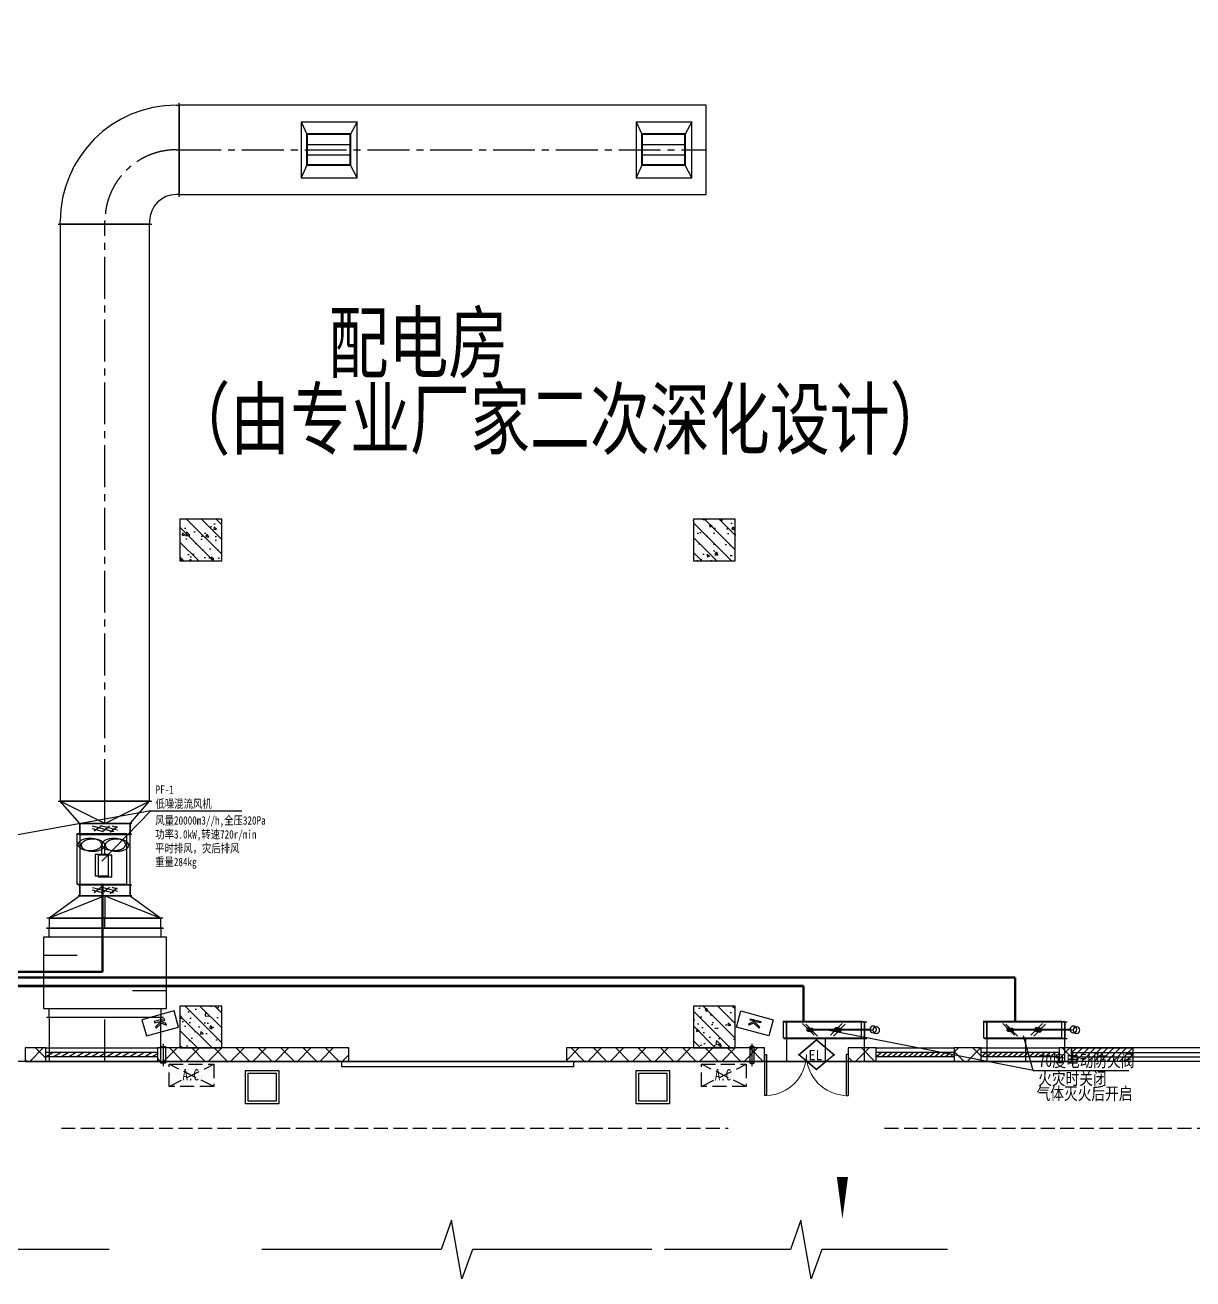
# Model space of a CAD drawing. Header units: millimetres. Extents: x -633009578 to 5705885, y -633235091 to 2571734.
# Drawn here: x 3618370 to 3639297, y 2056096 to 2078560 of the extents above; entities that cross this region are included whole.
import ezdxf
from ezdxf.enums import TextEntityAlignment as Align

# ---------------------------------------------------------------- set-up
doc = ezdxf.new("R2010")
doc.units = ezdxf.units.MM
doc.header["$LTSCALE"] = 1000
doc.header["$MEASUREMENT"] = 0
doc.linetypes.add('CENTER2', pattern=[1.125, 0.75, -0.125, 0.125, -0.125])
doc.linetypes.add('DASH', pattern=[0.35, 0.25, -0.1])
doc.layers.get('0').update_dxf_attribs({"color": 9})
for name, color, linetype in [('3T_WOOD', 21, 'Continuous'), ('A-COLUM(柱)', 255, 'Continuous'), ('A-DI-S(箭头)', 76, 'Continuous'), ('A-DOOR(门）', 4, 'Continuous'), ('A-EQPM(设备)', 15, 'Continuous'), ('A-F-AREA(计算)', 5, 'Continuous'), ('A-HATH(填充)', 8, 'Continuous'), ('A-LM-QPM(设备)', 8, 'Continuous'), ('A-ROOF-G(钢构)', 25, 'Continuous'), ('A-ST-O(室外)', 54, 'Continuous'), ('A-TEXT(房间)', 243, 'Continuous'), ('A-WINDOW（窗）', 4, 'Continuous'), ('DUCT-排风中心线', 5, 'CENTER2'), ('DUCT-排风法兰', 2, 'Continuous'), ('DUCT-排风管', 31, 'Continuous'), ('DUCT-排风管端线', 2, 'Continuous'), ('DUCT-排风管设备', 7, 'Continuous'), ('DUCT-排风阀门', 7, 'Continuous'), ('DUCT-排风风口', 7, 'Continuous'), ('DUCT-送风中心线', 5, 'CENTER2'), ('DUCT-送风法兰', 2, 'Continuous'), ('DUCT-送风电动阀门', 7, 'Continuous'), ('DUCT-送风管', 4, 'Continuous'), ('DUCT-送风管端线', 2, 'Continuous'), ('WALL', 9, 'Continuous'), ('电-强电平面-线缆', 3, 'Continuous'), ('设备-安防', 3, 'Continuous'), ('设备-箱柜', 3, 'Continuous')]:
    doc.layers.add(name, color=color, linetype=linetype)
doc.styles.add('-仿宋_GB2312', font='simhei.ttf')
doc.styles.add('0HVAC', font='simhei.ttf', dxfattribs={"width": 0.8, "bigfont": 'hztxt.shx'})
doc.styles.add('_TCH', font='simhei.ttf', dxfattribs={"width": 0.75, "bigfont": 'hztxt.shx'})
doc.styles.add('_TCH_DIM', font='simhei.ttf', dxfattribs={"width": 0.8, "bigfont": 'hztxt.shx'})
doc.styles.add('_TEL_DIM', font='simhei.ttf', dxfattribs={"height": 3.5, "bigfont": 'HZTXT'})
doc.styles.add('ros', font='simhei.ttf', dxfattribs={"width": 0.8, "bigfont": 'hztxt.shx'})
pattern_1 = [(45, (1102421.475196055, 677964.29318137), (-200.0002033111466, 200.0002033111467), []), (135, (1102421.475196055, 677964.29318137), (-200.0002033111467, -200.0002033111466), [])]

# ---------------------------------------------------------------- blocks, each defined once
blk = doc.blocks.new('00000561Cent_DN')
at = {"color": 0, "linetype": 'ByBlock', "lineweight": -2}
blk.add_line((175, 175), (-175, -175), dxfattribs=at)
for radius in [55.3955500890495, 37.51539900800275, 26.83071063336451]:
    blk.add_circle((0, 0), radius, dxfattribs=at)
blk = doc.blocks.new('00000561Cent_UP')
at = {"color": 0, "linetype": 'ByBlock', "lineweight": -2}
blk.add_line((175, -175), (-175, 175), dxfattribs=at)
for radius in [55.3955500890495, 37.51539900800275, 26.83071063336451]:
    blk.add_circle((0, 0), radius, dxfattribs=at)
blk = doc.blocks.new('00000561Cent')
blk.add_line((0, 250), (0, -250))
blk = doc.blocks.new('00000561Body')
at = {"color": 0, "linetype": 'ByBlock', "lineweight": -2}
for p, q in [((-250, -500), (-250, 500)), ((250, 500), (-250, 500)), ((250, -500), (250, 500)), ((-250, -500), (250, -500))]:
    blk.add_line(p, q, dxfattribs=at)
blk.add_line((0, 500), (0, 0))
blk = doc.blocks.new('00000561Hand')
blk.add_line((0, 250), (0, 0))
at = {"color": 0, "linetype": 'ByBlock', "lineweight": -2}
blk.add_circle((0, 350), 100, dxfattribs=at)
blk = doc.blocks.new('$轴流风机$00000011')
for p, q in [((-500, 500, 1e-08), (-500, -500, 1e-08)), ((500, 500, 1e-08), (-500, 500, 1e-08)), ((500, -500, 1e-08), (500, 500, 1e-08)), ((-339.4800092864898, 134.6796910074772, 1e-08), (-339.4800092864898, -134.6796910074772, 1e-08)), ((87.95522044965765, 134.6796910074772, 1e-08), (-339.4800092864898, 134.6796910074772, 1e-08)), ((87.95522044965765, -134.6796910074772, 1e-08), (87.95522044965765, 134.6796910074772, 1e-08)), ((87.95522044965765, 0, 1e-08), (288.4946038684575, 0, 1e-08)), ((-339.4800092864898, -134.6796910074772, 1e-08), (87.95522044965765, -134.6796910074772, 1e-08)), ((-500, -500, 1e-08), (500, -500, 1e-08))]:
    blk.add_line(p, q)
for centre, radius, start, end in [((633.07206670288, 238.2729985965852, 1e-08), 465.0358888982827, 168.1126115914812, 180), ((462.4428888200782, 274.1909822780144, 1e-08), 290.6672624295167, 153.0603398671826, 168.1126115914812), ((355.1290658579092, 328.7278263123881, 1e-08), 170.2906702038428, 129.1821255884627, 153.0603398671826), ((288.4946038684575, 410.4818086252635, 1e-08), 64.8209345055534, 90, 129.1821255884627), ((288.4946038684575, 410.4818086252635, 1e-08), 64.82093450552276, 50.81787441153735, 90), ((221.8601418790058, 328.7278263123881, 1e-08), 170.2906702037323, 26.93966013281736, 50.81787441153735), ((114.5463189241127, 274.1909822780144, 1e-08), 290.6672624295164, 11.88738840851878, 26.93966013281736), ((-56.08285895868903, 238.2729985965852, 1e-08), 465.0358888982828, 0, 11.88738840851878), ((633.07206670288, 238.2729985965852, 1e-08), 465.0358888974643, 180, 191.8873884085187), ((462.4428888200782, 202.3550149151561, 1e-08), 290.6672624290152, 191.8873884085187, 206.9396601328174), ((355.1290658579092, 147.8181708826014, 1e-08), 170.2906702042031, 206.9396601328174, 230.8178744115374), ((288.4946038684575, 66.06418856972596, 1e-08), 64.82093450569862, 230.8178744115374, 270), ((288.4946038684575, 66.06418856972596, 1e-08), 64.82093450561933, 270, 309.1821255884627), ((221.8601418790058, 147.8181708826014, 1e-08), 170.2906702039885, 309.1821255884627, 333.0603398671827), ((114.5463189241127, 202.3550149151561, 1e-08), 290.6672624293529, 333.0603398671827, 348.1126115914813), ((-56.08285895868903, 238.2729985965852, 1e-08), 465.035888898019, 348.1126115914813, 0), ((633.07206670288, -238.2729985965852, 1e-08), 465.0358888974643, 168.1126115914812, 180), ((633.07206670288, -238.2729985965852, 1e-08), 465.0358888982922, 180, 191.8873884085187), ((462.4428888200782, -202.3550149151561, 1e-08), 290.6672624290063, 153.0603398671826, 168.1126115914812), ((355.1290658579092, -147.8181708826014, 1e-08), 170.2906702042102, 129.1821255884627, 153.0603398671826), ((288.4946038684575, -66.06418856972596, 1e-08), 64.82093450570038, 90, 129.1821255884627), ((288.4946038684575, -66.06418856972596, 1e-08), 64.82093450561933, 50.81787441153735, 90), ((221.8601418790058, -147.8181708826014, 1e-08), 170.290670203996, 26.93966013281736, 50.81787441153735), ((114.5463189241127, -202.3550149151561, 1e-08), 290.6672624293437, 11.88738840851878, 26.93966013281736), ((-56.08285895868903, -238.2729985965852, 1e-08), 465.035888898019, 0, 11.88738840851878), ((-56.08285895868903, -238.2729985965852, 1e-08), 465.0358888982919, 348.1126115914813, 0), ((462.4428888200782, -274.1909822780144, 1e-08), 290.6672624295167, 191.8873884085187, 206.9396601328174), ((355.1290658579092, -328.7278263123881, 1e-08), 170.2906702038428, 206.9396601328174, 230.8178744115374), ((288.4946038684575, -410.4818086252635, 1e-08), 64.82093450555568, 230.8178744115374, 270), ((288.4946038684575, -410.4818086252635, 1e-08), 64.82093450552276, 270, 309.1821255884627), ((221.8601418790058, -328.7278263123881, 1e-08), 170.2906702037334, 309.1821255884627, 333.0603398671827), ((114.5463189241127, -274.1909822780144, 1e-08), 290.6672624295169, 333.0603398671827, 348.1126115914813)]:
    blk.add_arc(centre, radius, start, end)
for p in [(-500, 0, 1e-08), (500, 0, 1e-08)]:
    blk.add_point(p)
blk = doc.blocks.new('$equip$00002474')
for p, q in [((-0.519992380955955, 1.000000338535756e-05), (7.619048119522631e-06, 0.4400100000020757)), ((7.619048119522631e-06, 0.4400100000020757), (0.5200076190521941, 1.000000338535756e-05)), ((7.619048119522631e-06, -0.4399899999989429), (-0.519992380955955, 1.000000338535756e-05)), ((0.5200076190521941, 1.000000338535756e-05), (7.619048119522631e-06, -0.4399899999989429))]:
    blk.add_line(p, q)
at = {"const_width": 0.04}
blk.add_lwpolyline([(7.619048119522631e-06, 0.4400100000020757), (-0.519992380955955, 1.000000338535756e-05), (7.619048119522631e-06, -0.4399899999989429), (0.5200076190521941, 1.000000338535756e-05), (7.619048119522631e-06, 0.4400100000020757), (-0.519992380955955, 1.000000338535756e-05)], dxfattribs=at)
for p in [(7.619048119522631e-06, 0.4400100000020757), (-0.519992380955955, 1.000000338535756e-05), (0.5200076190521941, 1.000000338535756e-05), (7.619048119522631e-06, -0.4399899999989429)]:
    blk.add_point(p)
at = {"color": 7, "style": '_TEL_DIM'}
blk.add_attdef('$TEXT$', text='', height=0.3, dxfattribs=at).set_placement((0.02805548798642121, 0.01213281898526475), align=Align.MIDDLE_CENTER)
at = {"color": 7, "style": '_TEL_DIM', "flags": 1}
blk.add_attdef('A', text='', height=2e-05, dxfattribs=at).set_placement((0, 0), align=Align.MIDDLE_CENTER)
blk = doc.blocks.new('VdFDAFDFfasdgfswgre')
at = {"layer": 'A-LM-QPM(设备)'}
for p, q in [((-18.82899837940931, -406.182118716184), (32.44091908354312, -219.865729555022)), ((32.44091908354312, -219.865729555022), (56.36419694311917, -226.448856712319)), ((5.094279481098056, -412.765245873481), (-18.82899837940931, -406.182118716184)), ((26.97990751266479, -333.232229411602), (5.094279481098056, -412.765245873481)), ((49.2817729152739, -324.0305588338524), (26.97990751266479, -333.232229411602)), ((26.97990751266479, -333.232229411602), (49.2817729152739, -324.0305588338524)), ((67.04131023027003, -429.8116214922629), (26.97990751266479, -333.232229411602)), ((56.36419694311917, -226.448856712319), (37.18157476373017, -296.1590703437105)), ((37.18157476373017, -296.1590703437105), (49.2817729152739, -324.0305588338524)), ((49.2817729152739, -324.0305588338524), (125.9159782715142, -245.5878820237704)), ((153.1663345098495, -253.0865434217267), (58.93851659074426, -349.0140868732706)), ((58.93851659074426, -349.0140868732706), (97.61874484550208, -438.2258171304129)), ((97.61874484550208, -438.2258171304129), (67.04131023027003, -429.8116214922629)), ((125.9159782715142, -245.5878820237704), (153.1663345098495, -253.0865434217267))]:
    blk.add_line(p, q, dxfattribs=at)
blk.add_lwpolyline([(0, 0), (289.248551459983, -79.59444376500323), (130.0596639309078, -658.0915466849692), (-159.1888875309378, -578.4971029208973)], close=True, dxfattribs=at)
blk = doc.blocks.new('1fdasdas')
at = {"layer": 'A-EQPM(设备)', "linetype": 'DASH'}
for p, q in [((800.000240216963, -0.0003133723512291908), (0.0002401703968644142, 399.9996865927242)), ((0.0002401703968644142, -0.0003133723512291908), (800.000240216963, 399.9996865927242))]:
    blk.add_line(p, q, dxfattribs=at)
blk.add_lwpolyline([(0.0002401703968644142, 399.9996865927242), (800.000240216963, 399.9996865927242), (800.000240216963, -0.0003133723512291908), (0.0002401703968644142, -0.0003133723512291908)], close=True, dxfattribs=at)
at = {"layer": 'A-EQPM(设备)', "style": '_TCH_DIM', "width": 0.7058823529411765}
blk.add_text('A.C', height=204, dxfattribs=at).set_placement((239.6609672275372, 108.2505295248702))
blk = doc.blocks.new('31231')
at = {"layer": 'A-EQPM(设备)', "linetype": 'DASH', "ltscale": 500}
blk.add_lwpolyline([(46923.81837394973, 1033154.040788963), (47003.81837394973, 1033154.040788963), (47003.81837394973, 1032854.040788963), (46923.81837394973, 1032854.040788963)], close=True, dxfattribs=at)
blk.add_lwpolyline([(46963.81837394973, 1033204.040788963), (46963.81837394973, 1032804.040788963)], dxfattribs=at)
blk = doc.blocks.new('$DorLib2D$00000002')
for p, q in [((-0.5, -5.684341886080802e-17), (-0.5000000000000007, 0.4875)), ((-0.4750000000000007, 0.4875), (-0.5000000000000007, 0.4875)), ((-0.475, -2.842170943040401e-17), (-0.4750000000000007, 0.4875)), ((0.475, -2.842170943040401e-17), (0.4750000000000007, 0.4875)), ((0.4750000000000007, 0.4875), (0.5000000000000007, 0.4875)), ((0.5, -5.684341886080802e-17), (0.5000000000000007, 0.4875)), ((-0.5, -5.684341886080802e-17), (-0.475, -2.842170943040401e-17)), ((0.5, -5.684341886080802e-17), (0.475, -2.842170943040401e-17))]:
    blk.add_line(p, q)
at = {"lineweight": 13}
for centre, start, end in [((-0.4875, -4.263256414560601e-17), 0, 88.53071641864632), ((0.4875, -4.263256414560601e-17), 91.4692835813537, 180)]:
    blk.add_arc(centre, 0.4875, start, end, dxfattribs=at)
blk = doc.blocks.new('$DorLib2D$00000126')
at = {"color": 0, "linetype": 'Continuous'}
for p, q in [((-0.5319999999956053, 0.5), (-0.5319999999956053, 0.900000000000091)), ((0.5320000000047003, 0.900000000000091), (0.5320000000047003, 0.5000000000002274))]:
    blk.add_line(p, q, dxfattribs=at)
at = {"color": 0, "linetype": 'DASH'}
for p, q in [((-0.5319999999956053, 0.900000000000091), (0.5320000000047003, 0.900000000000091)), ((-0.5319999999956053, 0.5), (0.5320000000047003, 0.5000000000002274))]:
    blk.add_line(p, q, dxfattribs=at)
blk = doc.blocks.new('$TCHSYS$WIN2D')
for p, q in [((-0.5, 0.5), (0.5, 0.5)), ((-0.5, 0.5), (-0.4999999999999999, -0.5)), ((0.5, 0.5), (0.4999999999999998, -0.5)), ((0.5, 0.1666666666666666), (-0.5, 0.1666666666666666)), ((0.5, -0.1666666666666667), (-0.5, -0.1666666666666667)), ((-0.4999999999999999, -0.5), (0.5, -0.5))]:
    blk.add_line(p, q)
blk = doc.blocks.new('$WINLIB2D$00000039')
at = {"color": 0}
for points in [[(-0.4999999999983409, 0.5000000000445652), (-0.4999999999999964, -0.4999999999999716)], [(0.5000000000016591, 0.4999999999536158), (-0.4999999999983409, 0.5000000000445652)], [(0.4999999999983338, -0.5000000000463842), (0.4999999999999609, 0.4999999999999432)], [(-0.499999999999428, 0.1666666667124446), (0.500000000000572, 0.1666666666205998)], [(-0.3838834764901549, -0.166666666632409), (-0.4479860405916831, 0.1666666667079113)], [(-0.3158924398378069, -0.166666666637866), (-0.3799950039392748, 0.1666666667006353)], [(-0.2479014031851996, -0.166666666645142), (-0.3120039672867243, 0.1666666666951784)], [(-0.1799103665328481, -0.1666666666505989), (-0.2440129306343159, 0.1666666666887977)], [(-0.1119193298802692, -0.1666666666569512), (-0.1760218939817904, 0.1666666666824455)], [(-0.04392829322788927, -0.1666666666633319), (-0.1080308573293216, 0.1666666666760648)], [(0.02406274342471804, -0.1666666666696841), (-0.04003982067680312, 0.1666666666697125)], [(0.09205378007703402, -0.1666666666751411), (0.02795121597557682, 0.1666666666642556)], [(0.1600448167296129, -0.1666666666815217), (0.0959422526280953, 0.1666666666578749)], [(0.2280358533819644, -0.166666666687874), (0.163933289280525, 0.1666666666505989)], [(0.2960268900345753, -0.1666666666942547), (0.231924325933047, 0.1666666666460657)], [(0.3640179266869801, -0.1666666667006069), (0.2999153625854838, 0.166666666639685)], [(0.4320089633395341, -0.1666666667060639), (0.3679063992380058, 0.166666666632409)], [(0.4999999999916831, -0.1666666667115209), (0.4358974358904746, 0.1666666666260568)], [(-0.4518745131427302, -0.1666666666260284), (-0.5000000000072298, 0.08358586507802102)], [(-0.500000000000572, -0.1666666666214951), (0.499999999999428, -0.1666666667124446)], [(0.4999999999983338, -0.5000000000463842), (-0.5000000000016662, -0.4999999999554348)]]:
    blk.add_lwpolyline(points, dxfattribs=at)
blk = doc.blocks.new('_FZH')
h = blk.add_hatch()
h.set_pattern_fill('钢筋混凝土', color=256, scale=0.1, style=0)
h.set_pattern_definition([(45, (0, 0), (-0.1767766952966369, 0.1767766952966369), []), (50, (0, 0), (0.7172601826007535, -0.06275213498259512), [0.07500000000000001, -0.8250000000000001]), (355, (0, 0), (-0.138751333613, 0.7521921337000119), [0.06, -0.66]), (100.4514, (0.05977168000000001, -0.00522934), (0.5785093817140216, 0.6894395420609536), [0.06374019, -0.701142112]), (46.1842, (0, 0.2), (1.067241048625645, -0.1655190143290181), [0.1125, -1.2375]), (96.6356, (0.088936745, 0.186206693), (0.9346627055487033, 0.9741178709004418), [0.095610288, -1.051713]), (351.1842, (0, 0.2), (0.9346619451336272, 0.9741186009253247), [0.09000000000000001, -0.9900000000000001]), (21, (0.1, 0.15), (0.5969070521184617, -0.4026188906653388), [0.07500000000000001, -0.8250000000000001]), (326, (0.1, 0.15), (0.2433153319215824, 0.7251500450468529), [0.06, -0.66]), (71.4514, (0.149742233, 0.116448394), (0.84022262858149, 0.3225304967099524), [0.06374019, -0.701142112]), (37.50000000000001, (0, 0), (0.01215985531729062, 0.3328938538313115), [0, -0.652, 0, -0.67, 0, -0.6625000000000001]), (7.499999999999999, (0, 0), (0.2630695374421486, 0.3944117118823603), [0, -0.382, 0, -0.637, 0, -0.2525]), (-32.5, (-0.223, 0), (0.533822436172409, -0.02255487173437976), [0, -0.25, 0, -0.78, 0, -1.035]), (-42.5, (-0.323, 0), (0.5831861693423862, 0.1001049823323177), [0, -0.325, 0, -0.518, 0, -0.735])])
h.paths.add_polyline_path([(-0.5, -0.5), (0.5, -0.5), (0.5, 0.5), (-0.5, 0.5)])
blk.add_lwpolyline([(-0.5, -0.5), (0.5, -0.5), (0.5, 0.5), (-0.5, 0.5)], close=True)
blk = doc.blocks.new('00000589Body')
at = {"color": 0, "linetype": 'ByBlock', "lineweight": -2}
for p, q in [((249.9999999999964, 500.0000000000055), (-250.0000000000036, 500.0000000000055)), ((-250.0000000000036, -500), (-250.0000000000036, 500)), ((250.0000000000036, -500), (250.0000000000036, 500)), ((-250.0000000000036, -499.9999999999945), (249.9999999999964, -499.9999999999945))]:
    blk.add_line(p, q, dxfattribs=at)
at = {"color": 0, "linetype": 'ByBlock'}
for p, q in [((-125.0000000000036, -173.9633416367597), (119.7753494205135, 250.0000000000055)), ((-125.0000000000036, 26.03665836324762), (4.30529558258786, 250.0000000000055)), ((124.9999999999964, -92.87673115790858), (-125.0000000000036, 51.4608361394985)), ((145.3125115418043, 68.99498276093982), (-104.6874884581957, 213.3325500583469)), ((-53.42973133637497, -249.9999999999945), (124.9999999999964, 59.04936025546158)), ((95.98212255716135, -246.0481397604472), (-154.0178774428387, -101.7105724630401)), ((62.04032250155069, -249.9999999999945), (124.9999999999964, -140.9506397445384))]:
    blk.add_line(p, q, dxfattribs=at)
blk = doc.blocks.new('00000599Cent')
for p, q in [((-200, 600), (-200, -600)), ((200, 600), (-200, 600)), ((100, 600), (100, 270)), ((200, -600), (200, 600)), ((-100, -600), (-100, -270)), ((-200, -600), (200, -600))]:
    blk.add_line(p, q)
blk = doc.blocks.new('00000599Body')
for p, q in [((-250, -525), (-250, 525)), ((-250, 500), (-200, 500)), ((200, 500), (250, 500)), ((250, 525), (250, -525)), ((-200, -500), (-250, -500)), ((250, -500), (200, -500))]:
    blk.add_line(p, q)
blk = doc.blocks.new('$风口$00000108')
for p, q in [((-250, 135), (-190, 75)), ((-250, -135), (-250, 135)), ((250, 135), (200, 75)), ((250, 135), (250, -135)), ((200, 25), (-190, 25)), ((200, -25), (-190, -25)), ((-250, -135), (-190, -75)), ((200, -75), (250, -135)), ((250, -135), (-250, -135))]:
    blk.add_line(p, q)
at = {"linetype": 'Continuous'}
blk.add_line((250, 135), (-250, 135), dxfattribs=at)
at = {"lineweight": 40}
for p, q in [((-190, 75), (200, 75)), ((-190, -75), (-190, 75)), ((200, 75), (200, -75)), ((-190, -75), (200, -75))]:
    blk.add_line(p, q, dxfattribs=at)

msp = doc.modelspace()

# ---------------------------------------------------------------- hatches: boundary and pattern name
at = {"layer": '3T_WOOD'}
h = msp.add_hatch(dxfattribs=at)
h.set_pattern_fill('ANSI31', color=256, scale=50)
h.set_pattern_definition([(45, (2412779.395743424, 677977.51603476), (-56.1266007566822, 56.12660075668221), [])])
h.paths.add_polyline_path([(3637119.983631865, 2060234.629172622), (3638219.983631865, 2060234.629172622), (3638219.983631865, 2059994.629172622), (3637119.983631865, 2059994.629172622)])
at = {"layer": 'A-HATH(填充)'}
h = msp.add_hatch(dxfattribs=at)
h.set_pattern_fill('多孔材料', color=256, scale=100, style=0)
h.set_pattern_definition(pattern_1)
h.paths.add_polyline_path([(3618369.994032013, 2059994.629172631), (3618739.994031504, 2059994.629172631), (3618739.994031504, 2060234.629172626), (3618369.994032013, 2060234.629172626)])
h = msp.add_hatch(dxfattribs=at)
h.set_pattern_fill('多孔材料', color=256, scale=100, style=0)
h.set_pattern_definition(pattern_1)
h.paths.add_polyline_path([(3620739.994031504, 2059994.629172631), (3624169.994031504, 2059994.629172631), (3624169.994031504, 2060234.629172626), (3620739.994031504, 2060234.629172626)])
h = msp.add_hatch(dxfattribs=at)
h.set_pattern_fill('多孔材料', color=256, scale=100, style=0)
h.set_pattern_definition(pattern_1)
h.paths.add_polyline_path([(3628069.994032013, 2059994.629172631), (3631619.994031504, 2059994.629172631), (3631619.994031504, 2060234.629172625), (3628069.994032013, 2060234.629172625)])
h = msp.add_hatch(dxfattribs=at)
h.set_pattern_fill('多孔材料', color=256, scale=100, style=0)
h.set_pattern_definition(pattern_1)
h.paths.add_polyline_path([(3633119.994031504, 2059994.629172631), (3633619.983631623, 2059994.629172631), (3633619.983631623, 2060234.629172625), (3633119.994031505, 2060234.629172625)])
h = msp.add_hatch(dxfattribs=at)
h.set_pattern_fill('多孔材料', color=256, scale=100, style=0)
h.set_pattern_definition(pattern_1)
h.paths.add_polyline_path([(3635019.983631622, 2059994.629172631), (3635499.983632131, 2059994.629172631), (3635499.983632131, 2060234.629172625), (3635019.983631622, 2060234.629172625)])
h = msp.add_hatch(dxfattribs=at)
h.set_pattern_fill('多孔材料', color=256, scale=100, style=0)
h.set_pattern_definition(pattern_1)
h.paths.add_polyline_path([(3636899.983632131, 2059994.629172632), (3637119.983631623, 2059994.629172632), (3637119.983631622, 2060234.629172625), (3636899.983632131, 2060234.629172625)])

# ---------------------------------------------------------------- linework, layer by layer
at = {"layer": '3T_WOOD'}
msp.add_lwpolyline([(3637119.983631865, 2060234.629172622), (3638219.983631865, 2060234.629172622), (3638219.983631865, 2059994.629172622), (3637119.983631865, 2059994.629172622)], close=True, dxfattribs=at)
at = {"layer": 'A-DI-S(箭头)'}
msp.add_lwpolyline([(3633015.765107327, 2058836.00320153, 0, 0, 0), (3633015.765107327, 2057173.00320153, 0, 200, 0), (3633015.765107327, 2057923.00320153, 0, 0, 0)], format="xyseb", dxfattribs=at)
for points in [[(3619878.68829994, 2056621.482392072), (3617615.708199104, 2056621.482392072), (3617424.623826114, 2056096.482392072), (3617239.480496371, 2057146.482392072), (3617053.208199104, 2056621.482392072), (3614790.228098268, 2056621.482392072)], [(3629598.688299898, 2056621.485071087), (3626386.488878679, 2056621.485071087), (3626195.40450569, 2056096.485071087), (3626010.261175946, 2057146.485071087), (3625823.988878679, 2056621.485071087), (3622611.789457462, 2056621.485071087)], [(3634898.688299897, 2056621.482392072), (3632645.708199061, 2056621.482392072), (3632454.623826071, 2056096.482392072), (3632269.480496327, 2057146.482392072), (3632083.208199061, 2056621.482392072), (3629830.228098224, 2056621.482392072)]]:
    msp.add_lwpolyline(points, dxfattribs=at)
at = {"layer": 'A-DOOR(门）'}
for p, q in [((3624169.994031737, 2059994.629172625), (3628069.994031737, 2059994.629172625)), ((3631619.994031759, 2059994.629172625), (3633119.994031759, 2059994.629172625))]:
    msp.add_line(p, q, dxfattribs=at)
at = {"layer": 'A-F-AREA(计算)'}
msp.add_lwpolyline([(3534479.994031782, 2196074.629172625), (3668759.994031782, 2196074.629172625), (3668759.994031782, 2059994.629172625), (3534479.994031782, 2059994.629172625)], close=True, dxfattribs=at)
at = {"layer": 'A-ROOF-G(钢构)'}
for points in [[(3622320.001237538, 2059832.89527726), (3622920.001237538, 2059832.89527726), (3622920.001237538, 2059232.89527726), (3622320.001237538, 2059232.89527726)], [(3622370.001237538, 2059782.89527726), (3622870.001237538, 2059782.89527726), (3622870.001237538, 2059282.89527726), (3622370.001237538, 2059282.89527726)], [(3629320.001237541, 2059832.89527726), (3629920.001237541, 2059832.89527726), (3629920.001237541, 2059232.89527726), (3629320.001237541, 2059232.89527726)], [(3629370.001237541, 2059782.89527726), (3629870.001237541, 2059782.89527726), (3629870.001237541, 2059282.89527726), (3629370.001237541, 2059282.89527726)]]:
    msp.add_lwpolyline(points, close=True, dxfattribs=at)
at = {"layer": 'A-ST-O(室外)', "linetype": 'DASH'}
for points in [[(3619019.9936366, 2058794.629172639), (3630969.994031827, 2058794.629172639)], [(3633769.993591441, 2058794.629172639), (3651319.994031182, 2058794.629172639)]]:
    msp.add_lwpolyline(points, dxfattribs=at)
at = {"layer": 'A-WINDOW（窗）'}
msp.add_lwpolyline([(3638219.983631811, 2060234.629172621), (3638219.983631811, 2059994.629172621)], dxfattribs=at)
at = {"layer": 'DUCT-排风中心线', "color": 8}
for p, q in [((3621081.354683718, 2076325.029895426), (3621131.354683718, 2076325.029895426)), ((3621131.554683718, 2076325.029895426), (3630575.451198159, 2076325.029895426)), ((3619801.354683718, 2074995.029895426), (3619801.354683718, 2075045.029895426)), ((3619801.354683718, 2064657.990149272), (3619801.354683718, 2074994.829895426)), ((3619801.354683718, 2064257.790149272), (3619801.354683718, 2064657.790149272)), ((3619801.354683718, 2062956.990149272), (3619801.354683718, 2062556.990149272)), ((3619801.354683718, 2062378.962455692), (3619801.354683718, 2062556.790149272)), ((3619801.354683718, 2059994.629172625), (3619801.354683718, 2060778.562455692))]:
    msp.add_line(p, q, dxfattribs=at)
msp.add_arc((3621081.354683718, 2075045.029895425), 1280.000000000466, 90, 180, dxfattribs=at)
at = {"layer": 'DUCT-排风法兰', "color": 8}
for p, q in [((3621131.454683718, 2075485.029895426), (3621131.454683718, 2077165.029895426)), ((3618961.354683718, 2074994.929895426), (3620641.354683718, 2074994.929895426)), ((3618961.354683718, 2064657.890149272), (3620641.354683718, 2064657.890149272)), ((3620281.354683718, 2064257.690149272), (3619321.354683718, 2064257.690149272)), ((3620281.354683718, 2064057.490149272), (3619321.354683718, 2064057.490149272)), ((3619321.354683718, 2063157.290149272), (3620281.354683718, 2063157.290149272)), ((3620281.354683718, 2062957.090149272), (3619321.354683718, 2062957.090149272)), ((3620841.354683718, 2062556.890149272), (3618761.354683718, 2062556.890149272)), ((3620841.354683718, 2062378.862455692), (3618761.354683718, 2062378.862455692)), ((3620841.354683718, 2060778.662455692), (3618761.354683718, 2060778.662455692))]:
    msp.add_line(p, q, dxfattribs=at)
at = {"layer": 'DUCT-排风管', "color": 8}
for p, q in [((3621081.354683718, 2077125.029895426), (3621131.354683718, 2077125.029895426)), ((3630575.451198159, 2077125.029895426), (3621131.554683718, 2077125.029895426)), ((3630575.451198159, 2075525.029895426), (3630575.451198159, 2077125.029895426)), ((3621131.354683718, 2075525.029895426), (3621081.354683718, 2075525.029895426)), ((3621131.554683718, 2075525.029895426), (3630575.451198159, 2075525.029895426)), ((3619001.354683718, 2074995.029895426), (3619001.354683718, 2075045.029895426)), ((3619001.354683718, 2074994.829895426), (3619001.354683718, 2064657.990149272)), ((3620601.354683718, 2075045.029895426), (3620601.354683718, 2074995.029895426)), ((3620601.354683718, 2064657.990149272), (3620601.354683718, 2074994.829895426)), ((3619351.354683718, 2064257.790149272), (3619001.354683718, 2064657.790149272)), ((3619801.354683718, 2064257.790149272), (3619001.354683718, 2064657.790149272)), ((3619801.354683718, 2064257.790149272), (3620601.354683718, 2064657.790149272)), ((3620251.354683718, 2064257.790149272), (3620601.354683718, 2064657.790149272)), ((3619351.354683718, 2064057.590149272), (3619351.354683718, 2064257.590149272)), ((3620251.354683718, 2064257.590149272), (3620251.354683718, 2064057.590149272)), ((3619351.354683718, 2062957.190149272), (3619351.354683718, 2063157.190149272)), ((3620251.354683718, 2063157.190149272), (3620251.354683718, 2062957.190149272)), ((3619351.354683718, 2062956.990149272), (3618801.354683718, 2062556.990149272)), ((3619801.354683718, 2062956.990149272), (3618801.354683718, 2062556.990149272)), ((3619801.354683718, 2062956.990149272), (3620801.354683718, 2062556.990149272)), ((3620251.354683718, 2062956.990149272), (3620801.354683718, 2062556.990149272)), ((3618801.354683718, 2062556.790149272), (3618801.354683718, 2062378.962455692)), ((3620801.354683718, 2062378.962455692), (3620801.354683718, 2062556.790149272)), ((3618801.354683718, 2060778.562455692), (3618801.354683718, 2059994.629172625)), ((3620801.354683718, 2059994.629172625), (3620801.354683718, 2060778.562455692)), ((3618801.354683718, 2059994.629172625), (3620801.354683718, 2059994.629172625))]:
    msp.add_line(p, q, dxfattribs=at)
for radius in [2080.000000000233, 479.9999999997672]:
    msp.add_arc((3621081.354683718, 2075045.029895426), radius, 90, 180, dxfattribs=at)
at = {"layer": 'DUCT-排风管端线', "color": 8}
for p, q in [((3621131.354683718, 2077125.029895426), (3621131.354683718, 2075525.029895426)), ((3621131.554683718, 2077125.029895426), (3621131.554683718, 2075525.029895426)), ((3619001.354683718, 2074995.029895426), (3620601.354683718, 2074995.029895426)), ((3620601.354683718, 2074994.829895426), (3619001.354683718, 2074994.829895426)), ((3619001.354683718, 2064657.990149272), (3620601.354683718, 2064657.990149272)), ((3620601.354683718, 2064657.790149272), (3619001.354683718, 2064657.790149272)), ((3619351.354683718, 2064257.790149272), (3620251.354683718, 2064257.790149272)), ((3619351.354683718, 2064257.590149272), (3620251.354683718, 2064257.590149272)), ((3619351.354683718, 2064057.590149272), (3620251.354683718, 2064057.590149272)), ((3619351.354683718, 2063157.190149272), (3620251.354683718, 2063157.190149272)), ((3619351.354683718, 2062957.190149272), (3620251.354683718, 2062957.190149272)), ((3620251.354683718, 2062956.990149272), (3619351.354683718, 2062956.990149272)), ((3618801.354683718, 2062556.990149272), (3620801.354683718, 2062556.990149272)), ((3620801.354683718, 2062556.790149272), (3618801.354683718, 2062556.790149272)), ((3618801.354683718, 2062378.962455692), (3620801.354683718, 2062378.962455692)), ((3620801.354683718, 2062378.762455692), (3618801.354683718, 2062378.762455692)), ((3620801.354683718, 2060778.762455692), (3618801.354683718, 2060778.762455692)), ((3620801.354683718, 2060778.562455692), (3618801.354683718, 2060778.562455692))]:
    msp.add_line(p, q, dxfattribs=at)
at = {"layer": 'DUCT-送风中心线', "color": 8}
for p, q in [((3632712.548128885, 2059994.629172625), (3632712.548128885, 2060403.179878519)), ((3636300.640723272, 2059994.629172625), (3636300.640723272, 2060403.179878519))]:
    msp.add_line(p, q, dxfattribs=at)
at = {"layer": 'DUCT-送风法兰', "color": 8}
for p, q in [((3631972.548128885, 2060703.479878519), (3633452.548128885, 2060703.479878519)), ((3635560.640723272, 2060703.479878519), (3637040.640723272, 2060703.479878519)), ((3631972.548128885, 2060403.279878519), (3633452.548128885, 2060403.279878519)), ((3635560.640723272, 2060403.279878519), (3637040.640723272, 2060403.279878519))]:
    msp.add_line(p, q, dxfattribs=at)
at = {"layer": 'DUCT-送风管', "color": 8}
for p, q in [((3632012.548128885, 2060403.379878519), (3632012.548128885, 2060703.379878519)), ((3633412.548128885, 2060703.379878519), (3633412.548128885, 2060403.379878519)), ((3635600.640723272, 2060403.379878519), (3635600.640723272, 2060703.379878519)), ((3637000.640723272, 2060703.379878519), (3637000.640723272, 2060403.379878519)), ((3632012.548128885, 2060403.179878519), (3632012.548128885, 2059994.629172625)), ((3633412.548128885, 2059994.629172625), (3633412.548128885, 2060403.179878519)), ((3635600.640723272, 2060403.179878519), (3635600.640723272, 2059994.629172625)), ((3637000.640723272, 2059994.629172625), (3637000.640723272, 2060403.179878519)), ((3632012.548128885, 2059994.629172625), (3633412.548128885, 2059994.629172625)), ((3635600.640723272, 2059994.629172625), (3637000.640723272, 2059994.629172625))]:
    msp.add_line(p, q, dxfattribs=at)
at = {"layer": 'DUCT-送风管端线', "color": 8}
for p, q in [((3633412.548128885, 2060703.379878519), (3632012.548128885, 2060703.379878519)), ((3637000.640723272, 2060703.379878519), (3635600.640723272, 2060703.379878519)), ((3633412.548128885, 2060403.379878519), (3632012.548128885, 2060403.379878519)), ((3633412.548128885, 2060403.179878519), (3632012.548128885, 2060403.179878519)), ((3637000.640723272, 2060403.379878519), (3635600.640723272, 2060403.379878519)), ((3637000.640723272, 2060403.179878519), (3635600.640723272, 2060403.179878519))]:
    msp.add_line(p, q, dxfattribs=at)
at = {"layer": 'WALL'}
for p, q in [((3618739.994031504, 2060234.629172626), (3618369.994032013, 2060234.629172626)), ((3618369.994032013, 2060234.629172626), (3618369.994032013, 2059994.629172631)), ((3618739.994031504, 2059994.629172631), (3618739.994031504, 2060234.629172626)), ((3624169.994031504, 2060234.629172626), (3620739.994031504, 2060234.629172626)), ((3620739.994031504, 2060234.629172626), (3620739.994031504, 2059994.629172631)), ((3624169.994031504, 2059994.629172631), (3624169.994031504, 2060234.629172626)), ((3631619.994031504, 2060234.629172625), (3628069.994032013, 2060234.629172625)), ((3628069.994032013, 2060234.629172625), (3628069.994032013, 2059994.629172631)), ((3631619.994031504, 2059994.629172631), (3631619.994031504, 2060234.629172625)), ((3633619.983631623, 2060234.629172625), (3633119.994031505, 2060234.629172625)), ((3633119.994031505, 2060234.629172625), (3633119.994031504, 2059994.629172631)), ((3633619.983631623, 2059994.629172631), (3633619.983631623, 2060234.629172625)), ((3635499.983632131, 2060234.629172625), (3635019.983631622, 2060234.629172625)), ((3635019.983631622, 2060234.629172625), (3635019.983631622, 2059994.629172631)), ((3635499.983632131, 2059994.629172631), (3635499.983632131, 2060234.629172625)), ((3637119.983631622, 2060234.629172625), (3636899.983632131, 2060234.629172625)), ((3636899.983632131, 2060234.629172625), (3636899.983632131, 2059994.629172632)), ((3637119.983631623, 2059994.629172632), (3637119.983631622, 2060234.629172625)), ((3618369.994032013, 2059994.629172631), (3618739.994031504, 2059994.629172631)), ((3620739.994031504, 2059994.629172631), (3624169.994031504, 2059994.629172631)), ((3628069.994032013, 2059994.629172631), (3631619.994031504, 2059994.629172631)), ((3633119.994031504, 2059994.629172631), (3633619.983631623, 2059994.629172631)), ((3635019.983631622, 2059994.629172631), (3635499.983632131, 2059994.629172631)), ((3636899.983632131, 2059994.629172632), (3637119.983631623, 2059994.629172632))]:
    msp.add_line(p, q, dxfattribs=at)
at = {"layer": '电-强电平面-线缆', "color": 1, "linetype": 'Continuous', "const_width": 45}
for points in [[(3619758, 2061597), (3619758, 2063170.613002662)], [(3612430, 2061597), (3619758, 2061597)], [(3612430, 2061495.5), (3636112.5, 2061495.5)], [(3636112.5, 2061495.5), (3636112.5, 2060716.602731909)], [(3612430, 2061343), (3632319, 2061343)], [(3632319, 2060716.602731909), (3632319, 2061343)]]:
    msp.add_lwpolyline(points, dxfattribs=at)
at = {"layer": '设备-箱柜'}
for p, q in [((3620621.354590402, 2064480.95787386), (3615479.632571235, 2063552.217173846)), ((3620621.354590402, 2064480.95787386), (3619743.189293041, 2063582.816863237)), ((3620621.354590402, 2064480.95787386), (3622252.818917498, 2064480.95787386)), ((3636432.867097476, 2059828.605783984, -1.397211235598661e-08), (3632691.021833853, 2060566.602731909, 3000)), ((3636432.867097476, 2059828.605783984, -1.397211235598661e-08), (3636258.087162333, 2060450.283400939, 1500)), ((3636432.867097476, 2059828.605783984, -1.397211235598661e-08), (3638149.052621233, 2059828.605783984, -1.397211235598661e-08))]:
    msp.add_line(p, q, dxfattribs=at)

# ---------------------------------------------------------------- block references
at = {"layer": 'A-COLUM(柱)', "xscale": 750, "yscale": 750, "zscale": 750, "rotation": 270}
for p in [(3621519.99403178, 2069334.629172626), (3630719.99403178, 2069334.629172626), (3621519.99403178, 2060609.629172626), (3630719.99403178, 2060609.629172626)]:
    msp.add_blockref('_FZH', p, dxfattribs=at)
at = {"layer": 'A-DOOR(门）', "extrusion": (0, 0, -1), "rotation": 180.0000000000016}
for name, p, xscale, yscale, zscale in [('$DorLib2D$00000002', (-3632369.994031759, 2060114.629172625), -1500, 1500, 1500), ('$DorLib2D$00000126', (-3626119.994031737, 2060114.629172625), -3900, 240, 3900)]:
    msp.add_blockref(name, p, dxfattribs=dict(at, xscale=xscale, yscale=yscale, zscale=zscale))
at = {"layer": 'A-EQPM(设备)', "color": 6}
for name, p in [('31231', (3573881.175657831, 1027105.903145489)), ('1fdasdas', (3620950.744713647, 2059543.649869748)), ('1fdasdas', (3630489.257281044, 2059543.649869748))]:
    msp.add_blockref(name, p, dxfattribs=at)
at = {"layer": 'A-EQPM(设备)', "color": 6, "xscale": -1}
msp.add_blockref('31231', (3678358.826817247, 1027105.903145489), dxfattribs=at)
at = {"layer": 'A-LM-QPM(设备)', "xscale": -1, "rotation": 89.99999999999999}
msp.add_blockref('VdFDAFDFfasdgfswgre', (3620463.585831513, 2060739.085930026), dxfattribs=at)
at = {"layer": 'A-LM-QPM(设备)', "rotation": 270}
msp.add_blockref('VdFDAFDFfasdgfswgre', (3631776.416643565, 2060739.085930026), dxfattribs=at)
at = {"layer": 'A-WINDOW（窗）', "extrusion": (0, 0, -1), "yscale": 240}
for name, p, xscale, zscale in [('$WINLIB2D$00000039', (-3619739.99403178, 2060114.629172625), 2000.000000000233, 2000.000000000233), ('$WINLIB2D$00000039', (-3634319.983631851, 2060114.629172625), 1400, 1400), ('$WINLIB2D$00000039', (-3636199.983631852, 2060114.629172625), 1400, 1400), ('$TCHSYS$WIN2D', (-3643119.983631849, 2060114.629172625), 12000, 12000)]:
    msp.add_blockref(name, p, dxfattribs=dict(at, xscale=xscale, zscale=zscale))
at = {"layer": 'DUCT-排风管设备', "color": 8, "xscale": 0.9, "yscale": 0.9, "zscale": 900, "rotation": 90}
msp.add_blockref('$轴流风机$00000011', (3619801.354683718, 2063607.390149272, 1000), dxfattribs=at)
at = {"layer": 'DUCT-排风阀门', "color": 8}
for name, p, xscale, yscale, rotation in [('00000589Body', (3619801.354683718, 2064157.590149272, 1000), 0.4, 0.9, 90), ('00000589Body', (3619801.354683718, 2063057.190149272, 1000), 0.4, 0.9, 90), ('00000599Body', (3619801.354683718, 2061578.762455692, 1000), 3.2, 2, 270)]:
    msp.add_blockref(name, p, dxfattribs=dict(at, xscale=xscale, yscale=yscale, rotation=rotation))
at = {"layer": 'DUCT-排风阀门', "color": 8, "extrusion": (0, 0, -1), "xscale": -3.2, "yscale": 1.833333333333333, "rotation": 90}
msp.add_blockref('00000599Cent', (-3619801.354683718, 2061578.762455692, -1000), dxfattribs=at)
at = {"layer": 'DUCT-排风风口', "color": 8, "xscale": -2, "yscale": 3.703703703703704}
for p in [(3623820.089366388, 2076325.029895426, 2600), (3629820.089366388, 2076325.029895426, 2600)]:
    msp.add_blockref('$风口$00000108', p, dxfattribs=at)
at = {"layer": 'DUCT-送风电动阀门', "color": 8, "rotation": 270}
for name, p, xscale, yscale in [('00000561Body', (3632712.548128885, 2060553.379878519, 3000), 0.6, 1.4), ('00000561Cent_UP', (3632462.548128885, 2060553.379878519, 3000), -0.6, 0.6), ('00000561Cent_DN', (3632962.548128885, 2060553.379878519, 3000), -0.6, 0.6), ('00000561Hand', (3633412.548128885, 2060553.379878519, 3000), -0.6, 0.6), ('00000561Body', (3636300.640723272, 2060553.379878519, 3000), 0.6, 1.4), ('00000561Cent_UP', (3636050.640723272, 2060553.379878519, 3000), -0.6, 0.6), ('00000561Cent_DN', (3636550.640723272, 2060553.379878519, 3000), -0.6, 0.6), ('00000561Hand', (3637000.640723272, 2060553.379878519, 3000), -0.6, 0.6)]:
    msp.add_blockref(name, p, dxfattribs=dict(at, xscale=xscale, yscale=yscale))
at = {"layer": 'DUCT-送风电动阀门', "color": 8, "xscale": -0.6, "rotation": 270}
for p in [(3632712.548128885, 2060553.379878519, 3000), (3636300.640723272, 2060553.379878519, 3000)]:
    msp.add_blockref('00000561Cent', p, dxfattribs=at)
at = {"layer": '设备-安防'}
ref = msp.add_blockref('$equip$00002474', (3632550.501897264, 2060113.704280656), dxfattribs=dict(at, xscale=607.5, yscale=607.5, zscale=607.5, rotation=180))
ref.add_attrib('$TEXT$', 'EL', dxfattribs={"layer": '0', "color": 7, "height": 182.25, "style": '_TEL_DIM'}).set_placement((3632533.458188463, 2060106.333593171), align=Align.MIDDLE_CENTER)
at = {"layer": '设备-箱柜', "xscale": 0.9, "yscale": 0.9, "zscale": 900, "rotation": 90}
msp.add_blockref('$轴流风机$00000011', (3619745.702792518, 2063620.613002662, 1000), dxfattribs=at)
at = {"layer": '设备-箱柜', "rotation": 270}
for name, p, xscale, yscale in [('00000561Body', (3632656.896237685, 2060566.602731909, 3000), 0.6, 1.4), ('00000561Cent_UP', (3632406.896237685, 2060566.602731909, 3000), -0.6, 0.6), ('00000561Cent_DN', (3632906.896237685, 2060566.602731909, 3000), -0.6, 0.6), ('00000561Hand', (3633356.896237685, 2060566.602731909, 3000), -0.6, 0.6), ('00000561Body', (3636244.988832072, 2060566.602731909, 3000), 0.6, 1.4), ('00000561Cent_UP', (3635994.988832072, 2060566.602731909, 3000), -0.6, 0.6), ('00000561Cent_DN', (3636494.988832072, 2060566.602731909, 3000), -0.6, 0.6), ('00000561Hand', (3636944.988832072, 2060566.602731909, 3000), -0.6, 0.6)]:
    msp.add_blockref(name, p, dxfattribs=dict(at, xscale=xscale, yscale=yscale))
at = {"layer": '设备-箱柜', "xscale": -0.6, "rotation": 270}
for p in [(3632656.896237685, 2060566.602731909, 3000), (3636244.988832072, 2060566.602731909, 3000)]:
    msp.add_blockref('00000561Cent', p, dxfattribs=at)

# ---------------------------------------------------------------- texts
at = {"layer": 'A-TEXT(房间)', "style": '_TCH', "width": 0.75}
for s, p in [('配电房', (3623806.750390636, 2072346.525049753)), ('（由专业厂家二次深化设计）', (3620972.149807547, 2070978.58706541))]:
    msp.add_text(s, height=1050, dxfattribs=at).set_placement(p)
at = {"layer": '设备-箱柜', "width": 0.8}
for s, height, style, p in [('PF-1', 150, 'ros', (3620708.32295641, 2064787.254934712, -1500)), ('低噪混流风机', 150, 'ros', (3620706.280213156, 2064534.220094782)), ('70度电动防火阀', 224.99999999775, 'ros', (3636530.46513684, 2059894.776364993)), ('火灾时关闭', 224.99999999775, 'ros', (3636523.186610098, 2059572.838056115)), ('气体灭火后开启', 225, '0HVAC', (3636495.483606429, 2059305.180997238))]:
    msp.add_text(s, height=height, dxfattribs=dict(at, style=style)).set_placement(p)
at = {"layer": '设备-箱柜', "lineweight": 35, "style": '-仿宋_GB2312', "width": 0.8}
for s, p in [('风量20000m3//h,全压320Pa', (3620702.816266243, 2064235.713252343)), ('功率3.0kW,转速720r/min', (3620702.142108824, 2063986.275050096)), ('平时排风，灾后排风', (3620700.119636797, 2063736.162690547)), ('重量284kg', (3620699.44547938, 2063492.876173693))]:
    msp.add_text(s, height=150, rotation=359.9999999733196, dxfattribs=at).set_placement(p)

doc.saveas('drawing.dxf')
